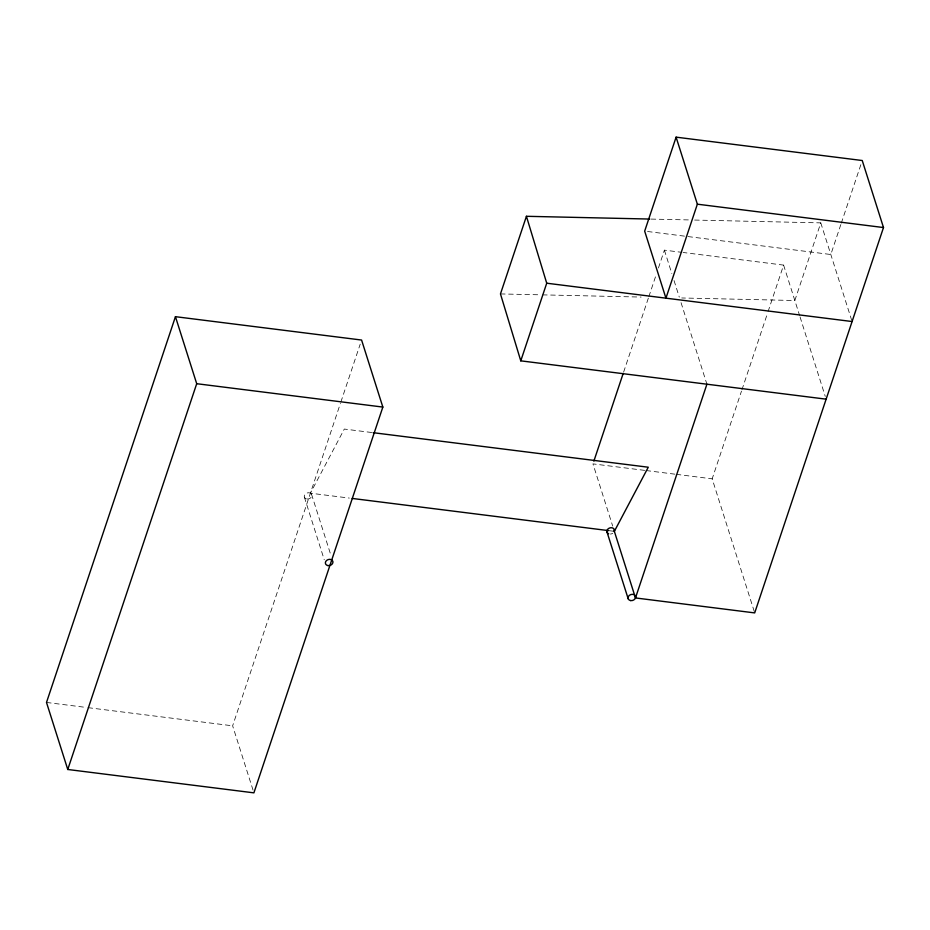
<?xml version="1.0" encoding="UTF-8"?>
<svg xmlns="http://www.w3.org/2000/svg" width="930" height="930" viewBox="0 0 930 930"><rect width="100%" height="100%" fill="white"/><g stroke="black" fill="none" stroke-linecap="round" stroke-linejoin="round"><path stroke-width="0.7" stroke-dasharray="4.65 3.49" d="M253.041 790.116L232.64 725.819L340.403 403.422M340.868 402.039L360.201 344.17M623.635 372.081L648.361 298.1M648.826 296.728L656.15 274.803M658.44 267.956L664.392 250.147L681.632 252.309M754.265 611.522L712.171 478.845L741.477 391.158M741.942 389.786L767.587 313.061M768.04 311.69L783.606 265.108L683.062 252.483M694.629 220.05L820.783 222.875L794.836 300.506L681.737 297.972M840.836 224.537L830.827 254.506L686.201 236.348M841.29 223.177L861.331 163.238M651.128 219.085L688.828 219.922M500.468 293.927L541.074 294.833M542.527 294.868L641.13 297.065M647.547 231.5L684.771 236.174M371.686 432.497L344.309 429.055L310.399 493.191L349.296 498.073M644.664 470.371L592.956 463.872L612.684 526.066M646.094 470.545L674.831 474.161M676.261 474.335L712.171 478.845M608.592 530.623L614.358 531.344M46.5 702.452L86.595 707.486M88.025 707.66L232.64 725.819M820.783 222.875L851.648 320.164M783.606 265.108L799.626 315.584M800.056 316.956L825.27 396.424M664.392 250.147L671.844 273.641M674.041 280.546L679.295 297.135M681.051 302.657L706.916 384.206M311.538 494.307L331.045 555.687M304.377 497.166L324.245 559.767M612.707 533.332A3.871 3.081 -17.6 0 1 610.382 534.041M306.947 499.015A3.871 3.081 -17.6 0 0 311.736 494.76A3.871 3.081 -17.6 0 0 305.412 493.911A3.871 3.081 -17.6 0 0 306.947 499.015"/><path stroke-width="1.4" d="M175.445 316.677L46.5 702.452L67.762 769.482L253.902 792.848L382.846 407.073L361.584 340.043L175.445 316.677L196.707 383.706L67.762 769.482M649.675 219.05L526.427 216.295L500.468 293.927L520.777 360.84L826.142 399.168M520.777 360.84L546.724 283.208L526.427 216.295M676.098 137.152L644.676 231.14L665.938 298.17L697.361 204.181L676.098 137.152L862.238 160.518L883.5 227.548L754.695 612.905L635.481 597.944L613.998 530.216M593.863 461.141L623.181 373.453M635.481 597.944L706.916 384.206M614.358 531.344L648.268 467.22L373.128 432.683M697.361 204.181L883.5 227.548M546.724 283.208L852.089 321.536M196.707 383.706L382.846 407.073M352.179 498.434L608.592 530.623M607.046 532.158L628.203 598.839M608.662 533.75A3.871 3.081 -17.6 0 1 607.36 529.74A3.871 3.081 -17.6 0 1 612.312 527.88A3.871 3.081 -17.6 0 1 614.242 531.646M630.61 600.582A3.871 3.081 -17.6 0 0 635.55 596.456A3.871 3.081 -17.6 0 0 629.308 595.409A3.871 3.081 -17.6 0 0 630.61 600.582M327.941 565.591A3.871 3.081 -17.6 0 0 332.882 561.464A3.871 3.081 -17.6 0 0 326.639 560.418A3.871 3.081 -17.6 0 0 327.941 565.591"/></g></svg>
